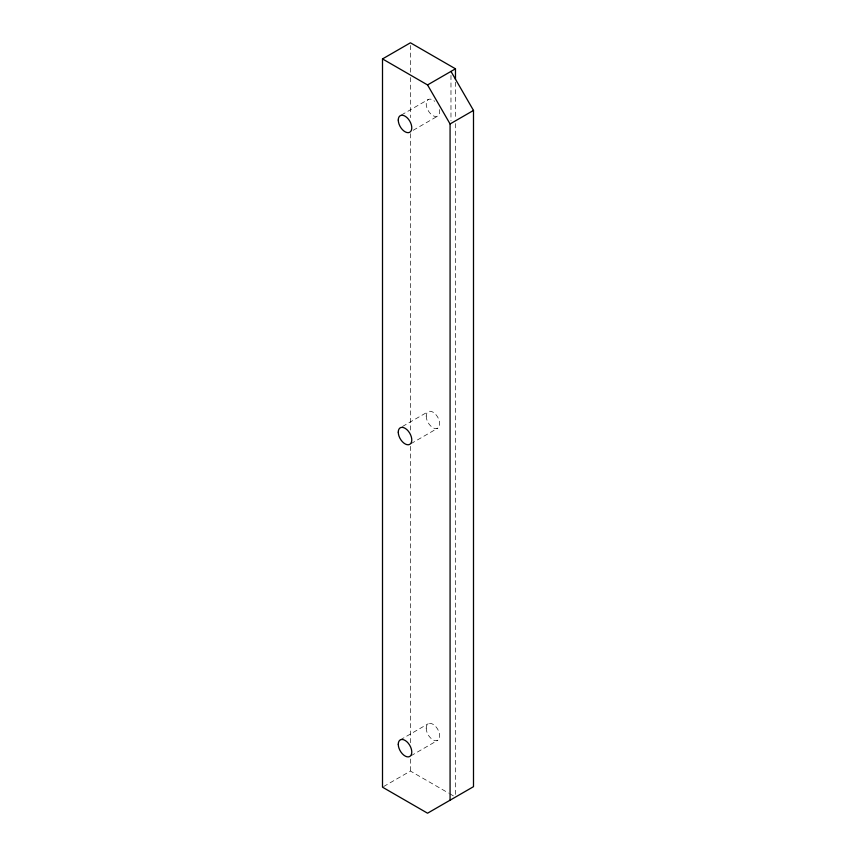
<?xml version="1.0" encoding="UTF-8"?>
<svg xmlns="http://www.w3.org/2000/svg" width="856" height="856" viewBox="0 0 856 856"><rect width="100%" height="100%" fill="white"/><g stroke="black" fill="none" stroke-linecap="round" stroke-linejoin="round"><path stroke-width="0.64" stroke-dasharray="4.28 3.21" d="M401.368 115.025L428.182 99.542M413.159 130.294L437.737 116.095M402.481 426.491L428.182 411.661M410.923 443.697L437.737 428.214M400.244 739.905L428.182 723.769M410.923 755.805L437.737 740.322M383.616 786.546L410.431 771.063L448.555 793.073M449.7 793.737L454.322 796.412M455.478 82.176L455.478 118.246M455.478 123.596L455.478 794.4M450.973 75.414L450.973 120.857M410.431 45.475L410.431 72.193M410.431 77.543L410.431 117.636M410.431 133.664L410.431 430.322M410.431 446.351L410.431 743.008M410.431 759.037L410.431 771.063M439.481 109.568A9.555 5.521 60 0 1 433.543 115.934A9.555 5.521 60 0 1 426.224 103.255A9.555 5.521 60 0 1 434.709 101.297M426.202 728.146A9.555 5.521 60 0 0 436.335 740.761A9.555 5.521 60 0 0 436.335 727.247A9.555 5.521 60 0 0 426.202 728.146M426.202 416.037A9.555 5.521 60 0 0 436.335 428.642A9.555 5.521 60 0 0 436.335 415.128A9.555 5.521 60 0 0 426.202 416.037"/><path stroke-width="1.28" d="M450.973 71.412L473.496 110.424L473.496 786.675L427.551 813.2L382.504 787.188L382.504 58.925L410.431 42.8L455.478 68.812L455.478 79.501M382.504 58.925L427.551 84.937L455.478 68.812M450.074 800.2L450.074 123.949L473.496 110.424M427.551 84.937L450.074 123.949M398.265 120.043A9.555 5.521 60 0 0 408.408 132.659A9.555 5.521 60 0 0 408.408 119.145A9.555 5.521 60 0 0 398.265 120.043M398.265 432.162A9.555 5.521 60 0 0 408.408 444.767A9.555 5.521 60 0 0 408.408 431.253A9.555 5.521 60 0 0 398.265 432.162M398.265 744.271A9.555 5.521 60 0 0 408.408 756.886A9.555 5.521 60 0 0 408.408 743.372A9.555 5.521 60 0 0 398.265 744.271"/></g></svg>
